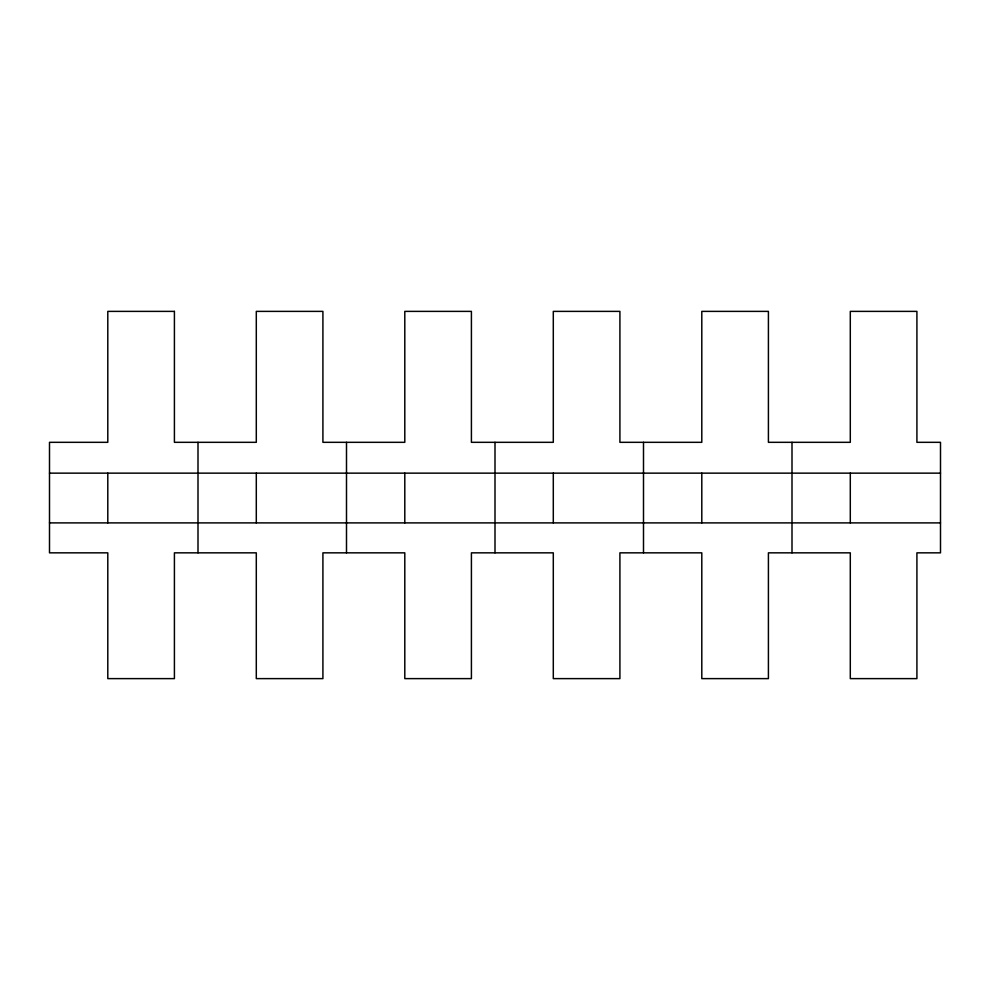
<?xml version="1.0" encoding="UTF-8"?>
<svg xmlns="http://www.w3.org/2000/svg" width="990" height="990" viewBox="0 0 990 990"><rect width="100%" height="100%" fill="white"/><g stroke="black" fill="none" stroke-linecap="round" stroke-linejoin="round"><path stroke-width="1.49" d="M49.5 473.146L940.5 473.146M49.5 522.893L940.5 522.893M850.299 473.146L850.299 522.893M792 442.32L792 552.841M701.799 473.146L701.799 522.893M643.5 442.32L643.5 552.841M553.299 473.146L553.299 522.893M495 442.32L495 552.841M404.799 473.146L404.799 522.893M346.5 442.32L346.5 552.841M256.299 473.146L256.299 522.893M198 442.32L198 552.841M107.799 473.146L107.799 522.893M174.413 311.38L107.799 311.38L107.799 442.32L49.5 442.32L49.5 552.841L107.799 552.841L107.799 678.62L174.413 678.62L174.413 552.841L256.299 552.841L256.299 678.62L322.913 678.62L322.913 552.841L404.799 552.841L404.799 678.62L471.413 678.62L471.413 552.841L553.299 552.841L553.299 678.62L619.913 678.62L619.913 552.841L701.799 552.841L701.799 678.62L768.413 678.62L768.413 552.841L850.299 552.841L850.299 678.62L916.913 678.62L916.913 552.841L940.5 552.841L940.5 442.32L916.913 442.32L916.913 311.38L850.299 311.38L850.299 442.32L768.413 442.32L768.413 311.38L701.799 311.38L701.799 442.32L619.913 442.32L619.913 311.38L553.299 311.38L553.299 442.32L471.413 442.32L471.413 311.38L404.799 311.38L404.799 442.32L322.913 442.32L322.913 311.38L256.299 311.38L256.299 442.32L174.413 442.32L174.413 311.38"/></g></svg>
